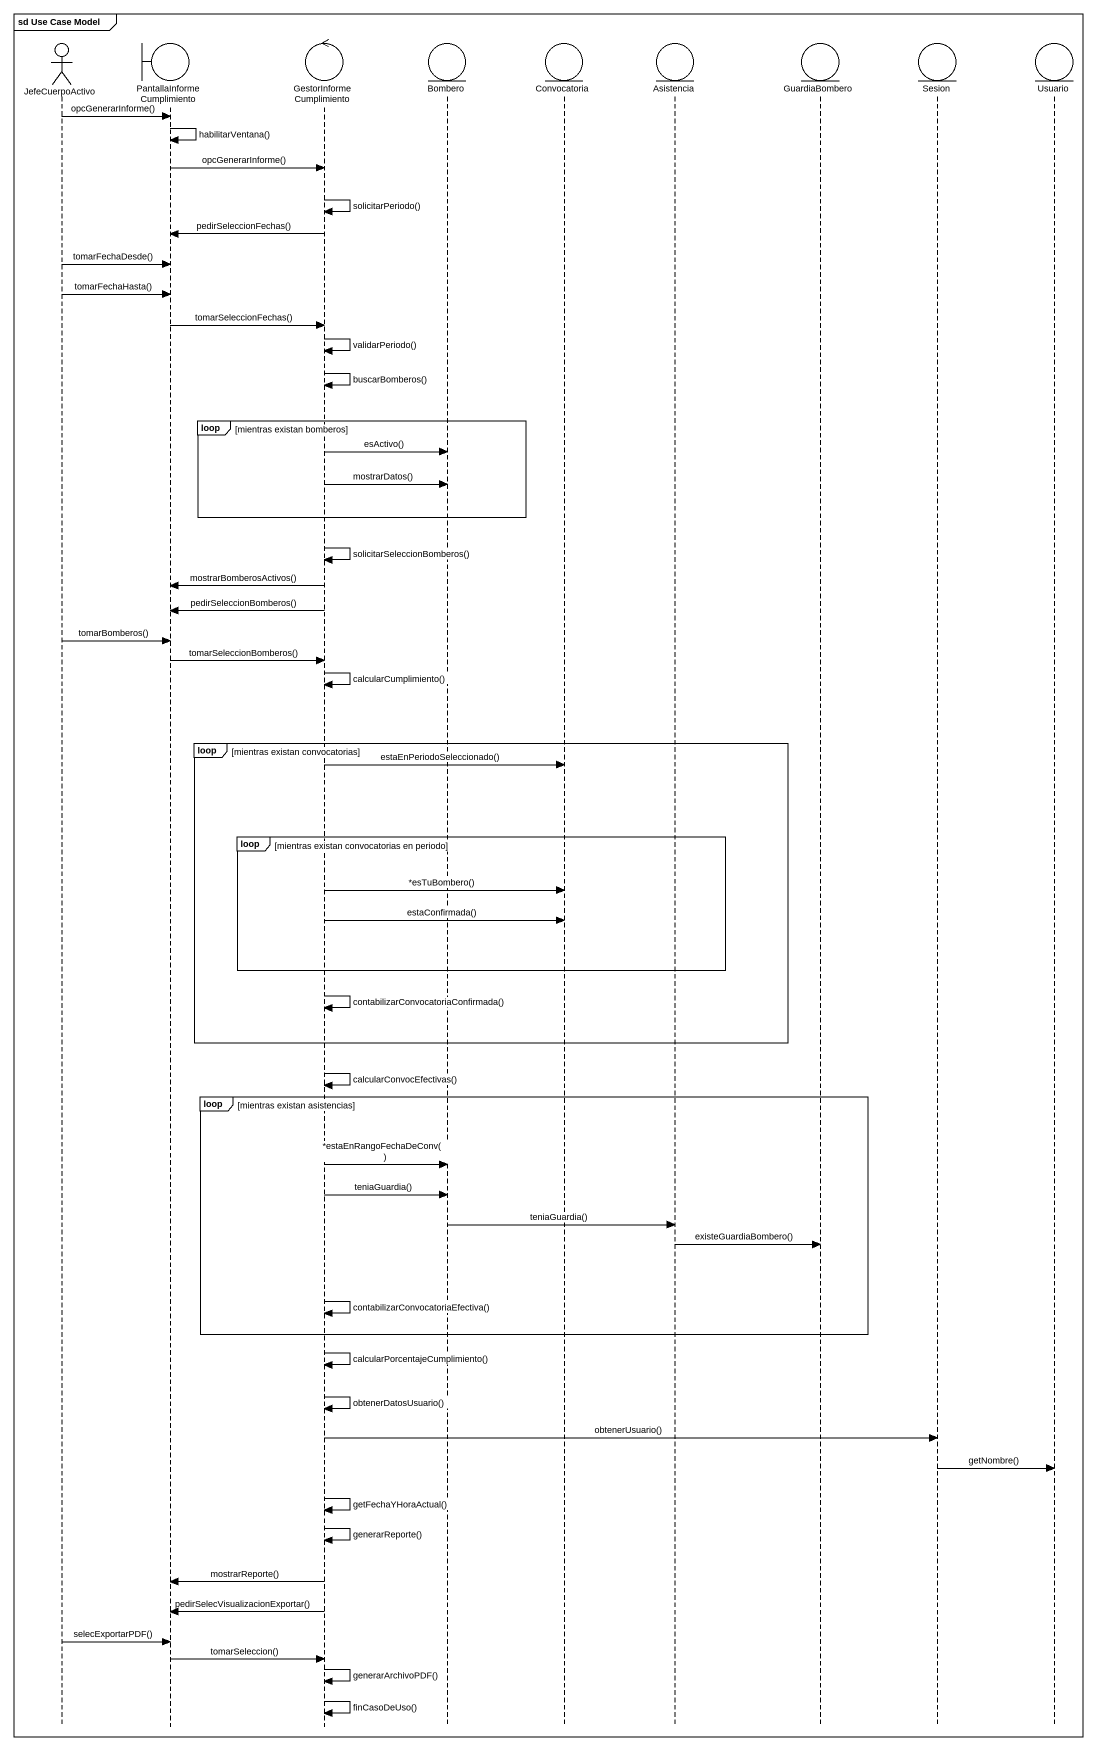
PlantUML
@startuml
mainframe sd Use Case Model
hide footbox
actor JefeCuerpoActivo
boundary PantallaInformeCumplimiento
control GestorInformeCumplimiento
entity Bombero
entity Convocatoria
entity Asistencia
entity GuardiaBombero
entity Sesion
entity Usuario

JefeCuerpoActivo -> PantallaInformeCumplimiento : opcGenerarInforme()
PantallaInformeCumplimiento -> PantallaInformeCumplimiento : habilitarVentana()
PantallaInformeCumplimiento -> GestorInformeCumplimiento : opcGenerarInforme()
GestorInformeCumplimiento -> GestorInformeCumplimiento : solicitarPeriodo()
GestorInformeCumplimiento -> PantallaInformeCumplimiento : pedirSeleccionFechas()
JefeCuerpoActivo -> PantallaInformeCumplimiento : tomarFechaDesde()
JefeCuerpoActivo -> PantallaInformeCumplimiento : tomarFechaHasta()
PantallaInformeCumplimiento -> GestorInformeCumplimiento : tomarSeleccionFechas()
GestorInformeCumplimiento -> GestorInformeCumplimiento : validarPeriodo()
GestorInformeCumplimiento -> GestorInformeCumplimiento : buscarBomberos()
loop mientras existan bomberos
  GestorInformeCumplimiento -> Bombero : esActivo()
  GestorInformeCumplimiento -> Bombero : mostrarDatos()
end
GestorInformeCumplimiento -> GestorInformeCumplimiento : solicitarSeleccionBomberos()
GestorInformeCumplimiento -> PantallaInformeCumplimiento : mostrarBomberosActivos()
GestorInformeCumplimiento -> PantallaInformeCumplimiento : pedirSeleccionBomberos()
JefeCuerpoActivo -> PantallaInformeCumplimiento : tomarBomberos()
PantallaInformeCumplimiento -> GestorInformeCumplimiento : tomarSeleccionBomberos()
GestorInformeCumplimiento -> GestorInformeCumplimiento : calcularCumplimiento()
loop mientras existan convocatorias
  GestorInformeCumplimiento -> Convocatoria : estaEnPeriodoSeleccionado()
  loop mientras existan convocatorias en periodo
    GestorInformeCumplimiento -> Convocatoria : *esTuBombero()
    GestorInformeCumplimiento -> Convocatoria : estaConfirmada()
  end
  GestorInformeCumplimiento -> GestorInformeCumplimiento : contabilizarConvocatoriaConfirmada()
end
GestorInformeCumplimiento -> GestorInformeCumplimiento : calcularConvocEfectivas()
loop mientras existan asistencias
  GestorInformeCumplimiento -> Bombero : *estaEnRangoFechaDeConv()
  GestorInformeCumplimiento -> Bombero : teniaGuardia()
  Bombero -> Asistencia : teniaGuardia()
  Asistencia -> GuardiaBombero : existeGuardiaBombero()
  GestorInformeCumplimiento -> GestorInformeCumplimiento : contabilizarConvocatoriaEfectiva()
end
GestorInformeCumplimiento -> GestorInformeCumplimiento : calcularPorcentajeCumplimiento()
GestorInformeCumplimiento -> GestorInformeCumplimiento : obtenerDatosUsuario()
GestorInformeCumplimiento -> Sesion : obtenerUsuario()
Sesion -> Usuario : getNombre()
GestorInformeCumplimiento -> GestorInformeCumplimiento : getFechaYHoraActual()
GestorInformeCumplimiento -> GestorInformeCumplimiento : generarReporte()
GestorInformeCumplimiento -> PantallaInformeCumplimiento : mostrarReporte()
GestorInformeCumplimiento -> PantallaInformeCumplimiento : pedirSelecVisualizacionExportar()
JefeCuerpoActivo -> PantallaInformeCumplimiento : selecExportarPDF()
PantallaInformeCumplimiento -> GestorInformeCumplimiento : tomarSeleccion()
GestorInformeCumplimiento -> GestorInformeCumplimiento : generarArchivoPDF()
GestorInformeCumplimiento -> GestorInformeCumplimiento : finCasoDeUso()
@enduml
